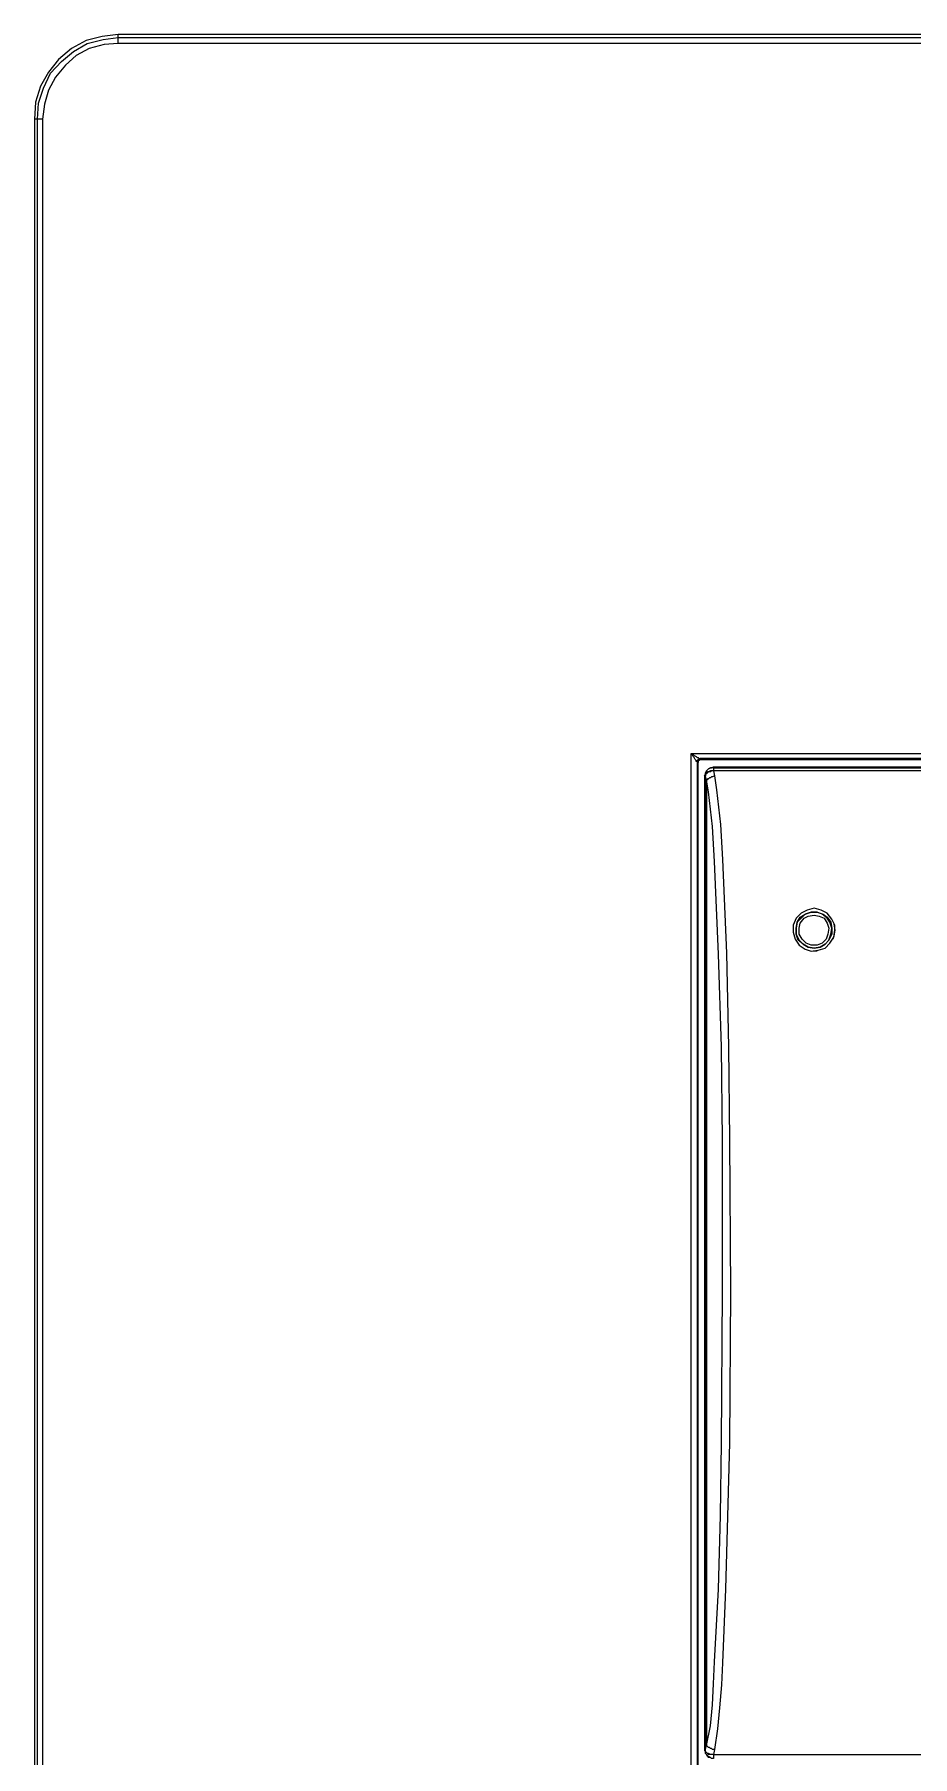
# Model space of a CAD drawing. Header units: centimetres. Extents: x -12.5 to 12.5, y -6.1 to 6.1.
# Drawn here: x -2.24 to 0.87, y 0.01 to 6.11 of the extents above; entities that cross this region are included whole.
import ezdxf

# ---------------------------------------------------------------- set-up
doc = ezdxf.new("R2010")
doc.units = ezdxf.units.CM
doc.header["$MEASUREMENT"] = 0
doc.layers.add('Camada 1', color=7, linetype='Continuous')

msp = doc.modelspace()

# ---------------------------------------------------------------- linework, layer by layer
at = {"layer": 'Camada 1', "color": 251, "lineweight": 9}
for points, knots in [([(-1.9388, 6.11415), (-1.9388, 6.11415), (-1.99526, 6.10709), (-1.99526, 6.10709), (-1.99526, 6.10709), (-2.05174, 6.09298), (-2.05174, 6.09298), (-2.05174, 6.09298), (-2.10468, 6.06474), (-2.10468, 6.06474), (-2.10468, 6.06474), (-2.15055, 6.02592), (-2.15055, 6.02592), (-2.15055, 6.02592), (-2.18584, 5.98005), (-2.18584, 5.98005), (-2.18584, 5.98005), (-2.21408, 5.93064), (-2.21408, 5.93064), (-2.21408, 5.93064), (-2.23173, 5.87417), (-2.23173, 5.87417), (-2.23173, 5.87417), (-2.23525, 5.81417), (-2.23525, 5.81417)], [0, 0, 0, 0, 0.125, 0.125, 0.125, 0.25, 0.25, 0.25, 0.375, 0.375, 0.375, 0.5, 0.5, 0.5, 0.625, 0.625, 0.625, 0.75, 0.75, 0.75, 0.875, 0.875, 0.875, 1, 1, 1, 1]), ([(-2.22466, 5.81417), (-2.22466, 5.81417), (-2.22113, 5.87064), (-2.22113, 5.87064), (-2.22113, 5.87064), (-2.20348, 5.92357), (-2.20348, 5.92357), (-2.20348, 5.92357), (-2.17878, 5.97651), (-2.17878, 5.97651), (-2.17878, 5.97651), (-2.13996, 6.01886), (-2.13996, 6.01886), (-2.13996, 6.01886), (-2.09761, 6.05415), (-2.09761, 6.05415), (-2.09761, 6.05415), (-2.0482, 6.08238), (-2.0482, 6.08238), (-2.0482, 6.08238), (-1.99174, 6.0965), (-1.99174, 6.0965), (-1.99174, 6.0965), (-1.9388, 6.10356), (-1.9388, 6.10356)], [0, 0, 0, 0, 0.125, 0.125, 0.125, 0.25, 0.25, 0.25, 0.375, 0.375, 0.375, 0.5, 0.5, 0.5, 0.625, 0.625, 0.625, 0.75, 0.75, 0.75, 0.875, 0.875, 0.875, 1, 1, 1, 1]), ([(-1.9388, 6.08238), (-1.9388, 6.08238), (-1.9388, 6.08592), (-1.9388, 6.08592), (-1.9388, 6.08592), (-1.9388, 6.08945), (-1.9388, 6.08945), (-1.9388, 6.08945), (-1.9388, 6.09298), (-1.9388, 6.09298), (-1.9388, 6.09298), (-1.9388, 6.0965), (-1.9388, 6.0965), (-1.9388, 6.0965), (-1.9388, 6.10003), (-1.9388, 6.10003), (-1.9388, 6.10003), (-1.9388, 6.10356), (-1.9388, 6.10356)], [0, 0, 0, 0, 0.1666667, 0.1666667, 0.1666667, 0.3333333, 0.3333333, 0.3333333, 0.5, 0.5, 0.5, 0.6666667, 0.6666667, 0.6666667, 0.8333333, 0.8333333, 0.8333333, 1, 1, 1, 1]), ([(-1.9388, 6.08238), (-1.9388, 6.08238), (-1.98821, 6.07886), (-1.98821, 6.07886), (-1.98821, 6.07886), (-2.04115, 6.06474), (-2.04115, 6.06474), (-2.04115, 6.06474), (-2.08703, 6.04004), (-2.08703, 6.04004), (-2.08703, 6.04004), (-2.12584, 6.00475), (-2.12584, 6.00475), (-2.12584, 6.00475), (-2.16114, 5.9624), (-2.16114, 5.9624), (-2.16114, 5.9624), (-2.18584, 5.91652), (-2.18584, 5.91652), (-2.18584, 5.91652), (-2.19996, 5.86711), (-2.19996, 5.86711), (-2.19996, 5.86711), (-2.20702, 5.81417), (-2.20702, 5.81417)], [0, 0, 0, 0, 0.125, 0.125, 0.125, 0.25, 0.25, 0.25, 0.375, 0.375, 0.375, 0.5, 0.5, 0.5, 0.625, 0.625, 0.625, 0.75, 0.75, 0.75, 0.875, 0.875, 0.875, 1, 1, 1, 1]), ([(-2.20702, 5.81417), (-2.20702, 5.81417), (-2.21055, 5.81417), (-2.21055, 5.81417), (-2.21055, 5.81417), (-2.21408, 5.81417), (-2.21408, 5.81417), (-2.21408, 5.81417), (-2.2176, 5.81417), (-2.2176, 5.81417), (-2.2176, 5.81417), (-2.22113, 5.81417), (-2.22113, 5.81417), (-2.22113, 5.81417), (-2.22466, 5.81417), (-2.22466, 5.81417)], [0, 0, 0, 0, 0.2, 0.2, 0.2, 0.4, 0.4, 0.4, 0.6, 0.6, 0.6, 0.8, 0.8, 0.8, 1, 1, 1, 1]), ([(0.11162, 3.53789), (0.11162, 3.53789), (0.11162, 3.53789), (0.11162, 3.53789), (0.11162, 3.53789), (0.10809, 3.53789), (0.10809, 3.53789), (0.10809, 3.53789), (0.10809, 3.54141), (0.10809, 3.54141), (0.10809, 3.54141), (0.10456, 3.54494), (0.10456, 3.54494), (0.10456, 3.54494), (0.10104, 3.552), (0.10104, 3.552), (0.10104, 3.552), (0.09751, 3.55553), (0.09751, 3.55553), (0.09751, 3.55553), (0.09398, 3.56259), (0.09398, 3.56259), (0.09398, 3.56259), (0.09045, 3.56612), (0.09045, 3.56612)], [0, 0, 0, 0, 0.125, 0.125, 0.125, 0.25, 0.25, 0.25, 0.375, 0.375, 0.375, 0.5, 0.5, 0.5, 0.625, 0.625, 0.625, 0.75, 0.75, 0.75, 0.875, 0.875, 0.875, 1, 1, 1, 1]), ([(0.09045, 3.56612), (0.09045, 3.56612), (0.09751, 3.56259), (0.09751, 3.56259), (0.09751, 3.56259), (0.10104, 3.55906), (0.10104, 3.55906), (0.10104, 3.55906), (0.10809, 3.55553), (0.10809, 3.55553), (0.10809, 3.55553), (0.11162, 3.552), (0.11162, 3.552), (0.11162, 3.552), (0.11516, 3.552), (0.11516, 3.552), (0.11516, 3.552), (0.11868, 3.54847), (0.11868, 3.54847), (0.11868, 3.54847), (0.12221, 3.54847), (0.12221, 3.54847)], [0, 0, 0, 0, 0.1428571, 0.1428571, 0.1428571, 0.2857143, 0.2857143, 0.2857143, 0.4285714, 0.4285714, 0.4285714, 0.5714286, 0.5714286, 0.5714286, 0.7142857, 0.7142857, 0.7142857, 0.8571429, 0.8571429, 0.8571429, 1, 1, 1, 1]), ([(0.12221, 3.54847), (0.12221, 3.54847), (0.11868, 3.54494), (0.11868, 3.54494), (0.11868, 3.54494), (0.11516, 3.54494), (0.11516, 3.54494), (0.11516, 3.54494), (0.11162, 3.54141), (0.11162, 3.54141), (0.11162, 3.54141), (0.11162, 3.53789), (0.11162, 3.53789)], [0, 0, 0, 0, 0.25, 0.25, 0.25, 0.5, 0.5, 0.5, 0.75, 0.75, 0.75, 1, 1, 1, 1]), ([(0.12221, 3.54494), (0.12221, 3.54494), (0.12221, 3.54494), (0.12221, 3.54494), (0.12221, 3.54494), (0.11868, 3.54141), (0.11868, 3.54141), (0.11868, 3.54141), (0.11516, 3.54141), (0.11516, 3.54141), (0.11516, 3.54141), (0.11516, 3.53789), (0.11516, 3.53789), (0.11516, 3.53789), (0.11516, 3.53436), (0.11516, 3.53436)], [0, 0, 0, 0, 0.2, 0.2, 0.2, 0.4, 0.4, 0.4, 0.6, 0.6, 0.6, 0.8, 0.8, 0.8, 1, 1, 1, 1]), ([(0.13706, 3.48713), (0.13706, 3.48713), (0.14059, 3.49419), (0.14059, 3.49419), (0.14059, 3.49419), (0.14059, 3.49772), (0.14059, 3.49772), (0.14059, 3.49772), (0.14412, 3.50477), (0.14412, 3.50477), (0.14412, 3.50477), (0.14764, 3.5083), (0.14764, 3.5083), (0.14764, 3.5083), (0.15117, 3.51183), (0.15117, 3.51183), (0.15117, 3.51183), (0.15823, 3.51535), (0.15823, 3.51535), (0.15823, 3.51535), (0.16176, 3.51535), (0.16176, 3.51535), (0.16176, 3.51535), (0.16881, 3.51888), (0.16881, 3.51888)], [0, 0, 0, 0, 0.125, 0.125, 0.125, 0.25, 0.25, 0.25, 0.375, 0.375, 0.375, 0.5, 0.5, 0.5, 0.625, 0.625, 0.625, 0.75, 0.75, 0.75, 0.875, 0.875, 0.875, 1, 1, 1, 1]), ([(0.16881, 3.51535), (0.16881, 3.51535), (0.16176, 3.51535), (0.16176, 3.51535), (0.16176, 3.51535), (0.15823, 3.51535), (0.15823, 3.51535), (0.15823, 3.51535), (0.15117, 3.51183), (0.15117, 3.51183), (0.15117, 3.51183), (0.14764, 3.5083), (0.14764, 3.5083), (0.14764, 3.5083), (0.14412, 3.50477), (0.14412, 3.50477), (0.14412, 3.50477), (0.14059, 3.49772), (0.14059, 3.49772), (0.14059, 3.49772), (0.14059, 3.49419), (0.14059, 3.49419), (0.14059, 3.49419), (0.14059, 3.48713), (0.14059, 3.48713)], [0, 0, 0, 0, 0.125, 0.125, 0.125, 0.25, 0.25, 0.25, 0.375, 0.375, 0.375, 0.5, 0.5, 0.5, 0.625, 0.625, 0.625, 0.75, 0.75, 0.75, 0.875, 0.875, 0.875, 1, 1, 1, 1]), ([(0.16881, 3.50477), (0.16881, 3.50477), (0.16176, 3.50477), (0.16176, 3.50477), (0.16176, 3.50477), (0.15823, 3.50124), (0.15823, 3.50124), (0.15823, 3.50124), (0.15117, 3.50124), (0.15117, 3.50124), (0.15117, 3.50124), (0.14764, 3.49772), (0.14764, 3.49772), (0.14764, 3.49772), (0.14412, 3.49419), (0.14412, 3.49419), (0.14412, 3.49419), (0.14059, 3.49419), (0.14059, 3.49419), (0.14059, 3.49419), (0.14059, 3.49066), (0.14059, 3.49066), (0.14059, 3.49066), (0.14059, 3.48713), (0.14059, 3.48713)], [0, 0, 0, 0, 0.125, 0.125, 0.125, 0.25, 0.25, 0.25, 0.375, 0.375, 0.375, 0.5, 0.5, 0.5, 0.625, 0.625, 0.625, 0.75, 0.75, 0.75, 0.875, 0.875, 0.875, 1, 1, 1, 1]), ([(0.16881, 3.50477), (0.16881, 3.50477), (0.16176, 3.50477), (0.16176, 3.50477), (0.16176, 3.50477), (0.15823, 3.50477), (0.15823, 3.50477), (0.15823, 3.50477), (0.15117, 3.50124), (0.15117, 3.50124), (0.15117, 3.50124), (0.14764, 3.50124), (0.14764, 3.50124), (0.14764, 3.50124), (0.14412, 3.49772), (0.14412, 3.49772), (0.14412, 3.49772), (0.14059, 3.49419), (0.14059, 3.49419), (0.14059, 3.49419), (0.14059, 3.49066), (0.14059, 3.49066), (0.14059, 3.49066), (0.14059, 3.48713), (0.14059, 3.48713)], [0, 0, 0, 0, 0.125, 0.125, 0.125, 0.25, 0.25, 0.25, 0.375, 0.375, 0.375, 0.5, 0.5, 0.5, 0.625, 0.625, 0.625, 0.75, 0.75, 0.75, 0.875, 0.875, 0.875, 1, 1, 1, 1]), ([(0.17234, 3.48713), (0.17234, 3.48713), (0.16528, 3.4836), (0.16528, 3.4836), (0.16528, 3.4836), (0.16176, 3.4836), (0.16176, 3.4836), (0.16176, 3.4836), (0.15823, 3.48008), (0.15823, 3.48008), (0.15823, 3.48008), (0.1547, 3.48008), (0.1547, 3.48008), (0.1547, 3.48008), (0.15117, 3.47655), (0.15117, 3.47655), (0.15117, 3.47655), (0.14764, 3.47655), (0.14764, 3.47655), (0.14764, 3.47655), (0.14764, 3.47302), (0.14764, 3.47302), (0.14764, 3.47302), (0.14412, 3.47302), (0.14412, 3.47302)], [0, 0, 0, 0, 0.125, 0.125, 0.125, 0.25, 0.25, 0.25, 0.375, 0.375, 0.375, 0.5, 0.5, 0.5, 0.625, 0.625, 0.625, 0.75, 0.75, 0.75, 0.875, 0.875, 0.875, 1, 1, 1, 1]), ([(0.16881, 3.51535), (0.16881, 3.51535), (0.16881, 3.51535), (0.16881, 3.51535), (0.16881, 3.51535), (0.16881, 3.51183), (0.16881, 3.51183), (0.16881, 3.51183), (0.16881, 3.5083), (0.16881, 3.5083), (0.16881, 3.5083), (0.16881, 3.50477), (0.16881, 3.50477)], [0, 0, 0, 0, 0.25, 0.25, 0.25, 0.5, 0.5, 0.5, 0.75, 0.75, 0.75, 1, 1, 1, 1]), ([(0.17234, 3.48713), (0.17234, 3.48713), (0.17939, 3.43774), (0.17939, 3.43774), (0.17939, 3.43774), (0.1935, 3.31427), (0.1935, 3.31427), (0.1935, 3.31427), (0.20056, 3.1908), (0.20056, 3.1908), (0.20056, 3.1908), (0.21467, 2.85919), (0.21467, 2.85919), (0.21467, 2.85919), (0.22173, 2.52758), (0.22173, 2.52758), (0.22173, 2.52758), (0.22525, 2.19596), (0.22525, 2.19596), (0.22525, 2.19596), (0.22878, 1.65974), (0.22878, 1.65974), (0.22878, 1.65974), (0.22525, 1.12352), (0.22525, 1.12352), (0.22525, 1.12352), (0.2182, 0.86246), (0.2182, 0.86246), (0.2182, 0.86246), (0.21114, 0.60494), (0.21114, 0.60494), (0.21114, 0.60494), (0.20056, 0.34388), (0.20056, 0.34388), (0.20056, 0.34388), (0.19703, 0.26627), (0.19703, 0.26627), (0.19703, 0.26627), (0.18998, 0.18513), (0.18998, 0.18513), (0.18998, 0.18513), (0.18292, 0.11105), (0.18292, 0.11105), (0.18292, 0.11105), (0.17234, 0.03697), (0.17234, 0.03697)], [0, 0, 0, 0, 0.0666667, 0.0666667, 0.0666667, 0.1333333, 0.1333333, 0.1333333, 0.2, 0.2, 0.2, 0.2666667, 0.2666667, 0.2666667, 0.3333333, 0.3333333, 0.3333333, 0.4, 0.4, 0.4, 0.4666667, 0.4666667, 0.4666667, 0.5333333, 0.5333333, 0.5333333, 0.6, 0.6, 0.6, 0.6666667, 0.6666667, 0.6666667, 0.7333333, 0.7333333, 0.7333333, 0.8, 0.8, 0.8, 0.8666667, 0.8666667, 0.8666667, 0.9333333, 0.9333333, 0.9333333, 1, 1, 1, 1]), ([(0.14412, 0.05108), (0.14412, 0.05108), (0.15823, 0.12163), (0.15823, 0.12163), (0.15823, 0.12163), (0.16528, 0.19572), (0.16528, 0.19572), (0.16528, 0.19572), (0.16881, 0.2698), (0.16881, 0.2698), (0.16881, 0.2698), (0.17234, 0.34741), (0.17234, 0.34741), (0.17234, 0.34741), (0.18645, 0.60494), (0.18645, 0.60494), (0.18645, 0.60494), (0.1935, 0.86599), (0.1935, 0.86599), (0.1935, 0.86599), (0.19703, 1.12352), (0.19703, 1.12352), (0.19703, 1.12352), (0.20056, 1.65974), (0.20056, 1.65974), (0.20056, 1.65974), (0.20056, 2.19596), (0.20056, 2.19596), (0.20056, 2.19596), (0.19703, 2.52758), (0.19703, 2.52758), (0.19703, 2.52758), (0.18645, 2.85566), (0.18645, 2.85566), (0.18645, 2.85566), (0.17234, 3.18374), (0.17234, 3.18374), (0.17234, 3.18374), (0.16528, 3.30721), (0.16528, 3.30721), (0.16528, 3.30721), (0.15117, 3.43069), (0.15117, 3.43069), (0.15117, 3.43069), (0.14412, 3.47302), (0.14412, 3.47302)], [0, 0, 0, 0, 0.0666667, 0.0666667, 0.0666667, 0.1333333, 0.1333333, 0.1333333, 0.2, 0.2, 0.2, 0.2666667, 0.2666667, 0.2666667, 0.3333333, 0.3333333, 0.3333333, 0.4, 0.4, 0.4, 0.4666667, 0.4666667, 0.4666667, 0.5333333, 0.5333333, 0.5333333, 0.6, 0.6, 0.6, 0.6666667, 0.6666667, 0.6666667, 0.7333333, 0.7333333, 0.7333333, 0.8, 0.8, 0.8, 0.8666667, 0.8666667, 0.8666667, 0.9333333, 0.9333333, 0.9333333, 1, 1, 1, 1]), ([(0.5992, 2.94033), (0.5992, 2.94033), (0.59567, 2.91563), (0.59567, 2.91563), (0.59567, 2.91563), (0.58156, 2.89447), (0.58156, 2.89447), (0.58156, 2.89447), (0.56392, 2.87683), (0.56392, 2.87683), (0.56392, 2.87683), (0.53923, 2.86977), (0.53923, 2.86977), (0.53923, 2.86977), (0.51453, 2.86624), (0.51453, 2.86624), (0.51453, 2.86624), (0.49337, 2.8733), (0.49337, 2.8733), (0.49337, 2.8733), (0.4722, 2.88741), (0.4722, 2.88741), (0.4722, 2.88741), (0.45809, 2.90858), (0.45809, 2.90858), (0.45809, 2.90858), (0.45103, 2.93327), (0.45103, 2.93327), (0.45103, 2.93327), (0.45103, 2.95797), (0.45103, 2.95797), (0.45103, 2.95797), (0.46162, 2.98266), (0.46162, 2.98266), (0.46162, 2.98266), (0.47926, 3.0003), (0.47926, 3.0003), (0.47926, 3.0003), (0.50042, 3.01088), (0.50042, 3.01088), (0.50042, 3.01088), (0.52512, 3.01794), (0.52512, 3.01794), (0.52512, 3.01794), (0.54981, 3.01088), (0.54981, 3.01088), (0.54981, 3.01088), (0.57098, 3.0003), (0.57098, 3.0003), (0.57098, 3.0003), (0.58862, 2.97913), (0.58862, 2.97913), (0.58862, 2.97913), (0.5992, 2.95797), (0.5992, 2.95797), (0.5992, 2.95797), (0.5992, 2.94033), (0.5992, 2.94033)], [0, 0, 0, 0, 0.0526316, 0.0526316, 0.0526316, 0.1052632, 0.1052632, 0.1052632, 0.1578947, 0.1578947, 0.1578947, 0.2105263, 0.2105263, 0.2105263, 0.2631579, 0.2631579, 0.2631579, 0.3157895, 0.3157895, 0.3157895, 0.3684211, 0.3684211, 0.3684211, 0.4210526, 0.4210526, 0.4210526, 0.4736842, 0.4736842, 0.4736842, 0.5263158, 0.5263158, 0.5263158, 0.5789474, 0.5789474, 0.5789474, 0.6315789, 0.6315789, 0.6315789, 0.6842105, 0.6842105, 0.6842105, 0.7368421, 0.7368421, 0.7368421, 0.7894737, 0.7894737, 0.7894737, 0.8421053, 0.8421053, 0.8421053, 0.8947368, 0.8947368, 0.8947368, 0.9473684, 0.9473684, 0.9473684, 1, 1, 1, 1]), ([(0.52512, 2.87683), (0.52512, 2.87683), (0.50395, 2.88035), (0.50395, 2.88035), (0.50395, 2.88035), (0.48631, 2.89094), (0.48631, 2.89094), (0.48631, 2.89094), (0.4722, 2.90505), (0.4722, 2.90505), (0.4722, 2.90505), (0.46162, 2.92621), (0.46162, 2.92621), (0.46162, 2.92621), (0.46162, 2.94738), (0.46162, 2.94738), (0.46162, 2.94738), (0.46514, 2.96855), (0.46514, 2.96855), (0.46514, 2.96855), (0.47926, 2.98266), (0.47926, 2.98266), (0.47926, 2.98266), (0.49337, 2.99677), (0.49337, 2.99677), (0.49337, 2.99677), (0.51453, 3.00383), (0.51453, 3.00383), (0.51453, 3.00383), (0.5357, 3.00383), (0.5357, 3.00383), (0.5357, 3.00383), (0.55334, 2.99677), (0.55334, 2.99677), (0.55334, 2.99677), (0.57098, 2.98266), (0.57098, 2.98266), (0.57098, 2.98266), (0.58156, 2.96855), (0.58156, 2.96855), (0.58156, 2.96855), (0.58862, 2.94738), (0.58862, 2.94738), (0.58862, 2.94738), (0.58509, 2.92621), (0.58509, 2.92621), (0.58509, 2.92621), (0.57803, 2.90505), (0.57803, 2.90505), (0.57803, 2.90505), (0.56392, 2.89094), (0.56392, 2.89094), (0.56392, 2.89094), (0.54628, 2.88035), (0.54628, 2.88035), (0.54628, 2.88035), (0.52512, 2.87683), (0.52512, 2.87683)], [0, 0, 0, 0, 0.0526316, 0.0526316, 0.0526316, 0.1052632, 0.1052632, 0.1052632, 0.1578947, 0.1578947, 0.1578947, 0.2105263, 0.2105263, 0.2105263, 0.2631579, 0.2631579, 0.2631579, 0.3157895, 0.3157895, 0.3157895, 0.3684211, 0.3684211, 0.3684211, 0.4210526, 0.4210526, 0.4210526, 0.4736842, 0.4736842, 0.4736842, 0.5263158, 0.5263158, 0.5263158, 0.5789474, 0.5789474, 0.5789474, 0.6315789, 0.6315789, 0.6315789, 0.6842105, 0.6842105, 0.6842105, 0.7368421, 0.7368421, 0.7368421, 0.7894737, 0.7894737, 0.7894737, 0.8421053, 0.8421053, 0.8421053, 0.8947368, 0.8947368, 0.8947368, 0.9473684, 0.9473684, 0.9473684, 1, 1, 1, 1]), ([(0.52512, 2.87683), (0.52512, 2.87683), (0.54628, 2.88035), (0.54628, 2.88035), (0.54628, 2.88035), (0.56392, 2.89094), (0.56392, 2.89094), (0.56392, 2.89094), (0.57803, 2.90505), (0.57803, 2.90505), (0.57803, 2.90505), (0.58862, 2.92621), (0.58862, 2.92621), (0.58862, 2.92621), (0.58862, 2.94738), (0.58862, 2.94738), (0.58862, 2.94738), (0.58509, 2.96855), (0.58509, 2.96855), (0.58509, 2.96855), (0.57098, 2.98619), (0.57098, 2.98619), (0.57098, 2.98619), (0.55687, 2.99677), (0.55687, 2.99677), (0.55687, 2.99677), (0.5357, 3.00383), (0.5357, 3.00383), (0.5357, 3.00383), (0.51453, 3.00383), (0.51453, 3.00383), (0.51453, 3.00383), (0.49337, 2.99677), (0.49337, 2.99677), (0.49337, 2.99677), (0.47573, 2.98619), (0.47573, 2.98619), (0.47573, 2.98619), (0.46514, 2.96855), (0.46514, 2.96855), (0.46514, 2.96855), (0.46162, 2.94738), (0.46162, 2.94738), (0.46162, 2.94738), (0.46162, 2.92621), (0.46162, 2.92621), (0.46162, 2.92621), (0.46867, 2.90505), (0.46867, 2.90505), (0.46867, 2.90505), (0.48631, 2.89094), (0.48631, 2.89094), (0.48631, 2.89094), (0.50395, 2.88035), (0.50395, 2.88035), (0.50395, 2.88035), (0.52512, 2.87683), (0.52512, 2.87683)], [0, 0, 0, 0, 0.0526316, 0.0526316, 0.0526316, 0.1052632, 0.1052632, 0.1052632, 0.1578947, 0.1578947, 0.1578947, 0.2105263, 0.2105263, 0.2105263, 0.2631579, 0.2631579, 0.2631579, 0.3157895, 0.3157895, 0.3157895, 0.3684211, 0.3684211, 0.3684211, 0.4210526, 0.4210526, 0.4210526, 0.4736842, 0.4736842, 0.4736842, 0.5263158, 0.5263158, 0.5263158, 0.5789474, 0.5789474, 0.5789474, 0.6315789, 0.6315789, 0.6315789, 0.6842105, 0.6842105, 0.6842105, 0.7368421, 0.7368421, 0.7368421, 0.7894737, 0.7894737, 0.7894737, 0.8421053, 0.8421053, 0.8421053, 0.8947368, 0.8947368, 0.8947368, 0.9473684, 0.9473684, 0.9473684, 1, 1, 1, 1]), ([(0.52512, 2.99324), (0.52512, 2.99324), (0.50395, 2.98971), (0.50395, 2.98971), (0.50395, 2.98971), (0.48984, 2.98266), (0.48984, 2.98266), (0.48984, 2.98266), (0.47573, 2.96502), (0.47573, 2.96502), (0.47573, 2.96502), (0.4722, 2.94738), (0.4722, 2.94738), (0.4722, 2.94738), (0.4722, 2.92621), (0.4722, 2.92621), (0.4722, 2.92621), (0.48278, 2.90858), (0.48278, 2.90858), (0.48278, 2.90858), (0.49689, 2.89447), (0.49689, 2.89447), (0.49689, 2.89447), (0.51453, 2.88741), (0.51453, 2.88741), (0.51453, 2.88741), (0.5357, 2.88741), (0.5357, 2.88741), (0.5357, 2.88741), (0.55334, 2.89447), (0.55334, 2.89447), (0.55334, 2.89447), (0.56745, 2.90858), (0.56745, 2.90858), (0.56745, 2.90858), (0.5745, 2.92621), (0.5745, 2.92621), (0.5745, 2.92621), (0.57803, 2.94738), (0.57803, 2.94738), (0.57803, 2.94738), (0.57098, 2.96502), (0.57098, 2.96502), (0.57098, 2.96502), (0.56039, 2.98266), (0.56039, 2.98266), (0.56039, 2.98266), (0.54275, 2.98971), (0.54275, 2.98971), (0.54275, 2.98971), (0.52512, 2.99324), (0.52512, 2.99324)], [0, 0, 0, 0, 0.0588235, 0.0588235, 0.0588235, 0.1176471, 0.1176471, 0.1176471, 0.1764706, 0.1764706, 0.1764706, 0.2352941, 0.2352941, 0.2352941, 0.2941176, 0.2941176, 0.2941176, 0.3529412, 0.3529412, 0.3529412, 0.4117647, 0.4117647, 0.4117647, 0.4705882, 0.4705882, 0.4705882, 0.5294118, 0.5294118, 0.5294118, 0.5882353, 0.5882353, 0.5882353, 0.6470588, 0.6470588, 0.6470588, 0.7058824, 0.7058824, 0.7058824, 0.7647059, 0.7647059, 0.7647059, 0.8235294, 0.8235294, 0.8235294, 0.8823529, 0.8823529, 0.8823529, 0.9411765, 0.9411765, 0.9411765, 1, 1, 1, 1]), ([(0.59567, 2.96149), (0.59567, 2.96149), (0.5992, 2.94033), (0.5992, 2.94033), (0.5992, 2.94033), (0.59567, 2.91916), (0.59567, 2.91916), (0.59567, 2.91916), (0.59214, 2.90858), (0.59214, 2.90858)], [0, 0, 0, 0, 0.3333333, 0.3333333, 0.3333333, 0.6666667, 0.6666667, 0.6666667, 1, 1, 1, 1]), ([(0.16881, 0.00522), (0.16881, 0.00522), (0.16176, 0.00522), (0.16176, 0.00522), (0.16176, 0.00522), (0.15823, 0.00874), (0.15823, 0.00874), (0.15823, 0.00874), (0.15117, 0.00874), (0.15117, 0.00874), (0.15117, 0.00874), (0.14764, 0.01227), (0.14764, 0.01227), (0.14764, 0.01227), (0.14412, 0.01933), (0.14412, 0.01933), (0.14412, 0.01933), (0.14059, 0.02285), (0.14059, 0.02285), (0.14059, 0.02285), (0.14059, 0.02991), (0.14059, 0.02991), (0.14059, 0.02991), (0.13706, 0.03344), (0.13706, 0.03344)], [0, 0, 0, 0, 0.125, 0.125, 0.125, 0.25, 0.25, 0.25, 0.375, 0.375, 0.375, 0.5, 0.5, 0.5, 0.625, 0.625, 0.625, 0.75, 0.75, 0.75, 0.875, 0.875, 0.875, 1, 1, 1, 1]), ([(0.16881, 0.01933), (0.16881, 0.01933), (0.16176, 0.01933), (0.16176, 0.01933), (0.16176, 0.01933), (0.15823, 0.01933), (0.15823, 0.01933), (0.15823, 0.01933), (0.15117, 0.02285), (0.15117, 0.02285), (0.15117, 0.02285), (0.14764, 0.02285), (0.14764, 0.02285), (0.14764, 0.02285), (0.14412, 0.02638), (0.14412, 0.02638), (0.14412, 0.02638), (0.14059, 0.02991), (0.14059, 0.02991), (0.14059, 0.02991), (0.14059, 0.03344), (0.14059, 0.03344), (0.14059, 0.03344), (0.14059, 0.03697), (0.14059, 0.03697)], [0, 0, 0, 0, 0.125, 0.125, 0.125, 0.25, 0.25, 0.25, 0.375, 0.375, 0.375, 0.5, 0.5, 0.5, 0.625, 0.625, 0.625, 0.75, 0.75, 0.75, 0.875, 0.875, 0.875, 1, 1, 1, 1]), ([(0.16881, 0.01933), (0.16881, 0.01933), (0.16176, 0.01933), (0.16176, 0.01933), (0.16176, 0.01933), (0.15823, 0.01933), (0.15823, 0.01933), (0.15823, 0.01933), (0.15117, 0.01933), (0.15117, 0.01933), (0.15117, 0.01933), (0.14764, 0.02285), (0.14764, 0.02285), (0.14764, 0.02285), (0.14412, 0.02638), (0.14412, 0.02638), (0.14412, 0.02638), (0.14059, 0.02991), (0.14059, 0.02991), (0.14059, 0.02991), (0.14059, 0.03344), (0.14059, 0.03344), (0.14059, 0.03344), (0.14059, 0.03697), (0.14059, 0.03697)], [0, 0, 0, 0, 0.125, 0.125, 0.125, 0.25, 0.25, 0.25, 0.375, 0.375, 0.375, 0.5, 0.5, 0.5, 0.625, 0.625, 0.625, 0.75, 0.75, 0.75, 0.875, 0.875, 0.875, 1, 1, 1, 1]), ([(0.16881, 0.00522), (0.16881, 0.00522), (0.16176, 0.00522), (0.16176, 0.00522), (0.16176, 0.00522), (0.15823, 0.00874), (0.15823, 0.00874), (0.15823, 0.00874), (0.15117, 0.01227), (0.15117, 0.01227), (0.15117, 0.01227), (0.14764, 0.0158), (0.14764, 0.0158), (0.14764, 0.0158), (0.14412, 0.01933), (0.14412, 0.01933), (0.14412, 0.01933), (0.14059, 0.02285), (0.14059, 0.02285), (0.14059, 0.02285), (0.14059, 0.02991), (0.14059, 0.02991), (0.14059, 0.02991), (0.14059, 0.03697), (0.14059, 0.03697)], [0, 0, 0, 0, 0.125, 0.125, 0.125, 0.25, 0.25, 0.25, 0.375, 0.375, 0.375, 0.5, 0.5, 0.5, 0.625, 0.625, 0.625, 0.75, 0.75, 0.75, 0.875, 0.875, 0.875, 1, 1, 1, 1]), ([(0.17234, 0.03697), (0.17234, 0.03697), (0.16528, 0.03697), (0.16528, 0.03697), (0.16528, 0.03697), (0.16176, 0.04049), (0.16176, 0.04049), (0.16176, 0.04049), (0.15823, 0.04049), (0.15823, 0.04049), (0.15823, 0.04049), (0.1547, 0.04402), (0.1547, 0.04402), (0.1547, 0.04402), (0.15117, 0.04402), (0.15117, 0.04402), (0.15117, 0.04402), (0.14764, 0.04755), (0.14764, 0.04755), (0.14764, 0.04755), (0.14412, 0.05108), (0.14412, 0.05108)], [0, 0, 0, 0, 0.1428571, 0.1428571, 0.1428571, 0.2857143, 0.2857143, 0.2857143, 0.4285714, 0.4285714, 0.4285714, 0.5714286, 0.5714286, 0.5714286, 0.7142857, 0.7142857, 0.7142857, 0.8571429, 0.8571429, 0.8571429, 1, 1, 1, 1]), ([(0.16881, 0.01933), (0.16881, 0.01933), (0.16881, 0.0158), (0.16881, 0.0158), (0.16881, 0.0158), (0.16881, 0.01227), (0.16881, 0.01227), (0.16881, 0.01227), (0.16881, 0.00874), (0.16881, 0.00874), (0.16881, 0.00874), (0.16881, 0.00522), (0.16881, 0.00522)], [0, 0, 0, 0, 0.25, 0.25, 0.25, 0.5, 0.5, 0.5, 0.75, 0.75, 0.75, 1, 1, 1, 1])]:
    msp.add_open_spline(points, degree=3, knots=knots, dxfattribs=at)
for points in [[(-1.9388, 6.10356), (-1.9388, 6.10356), (-1.9388, 6.11415), (-1.9388, 6.11415)], [(5.98411, 6.11415), (5.98411, 6.11415), (-1.9388, 6.11415), (-1.9388, 6.11415)], [(-1.9388, 6.10356), (-1.9388, 6.10356), (5.98411, 6.10356), (5.98411, 6.10356)], [(5.98411, 6.08238), (5.98411, 6.08238), (-1.9388, 6.08238), (-1.9388, 6.08238)], [(-2.23525, 5.81417), (-2.23525, 5.81417), (-2.23525, -5.82844), (-2.23525, -5.82844)], [(-2.22466, 5.81417), (-2.22466, 5.81417), (-2.23525, 5.81417), (-2.23525, 5.81417)], [(-2.22466, -5.82844), (-2.22466, -5.82844), (-2.22466, 5.81417), (-2.22466, 5.81417)], [(-2.20702, 5.81417), (-2.20702, 5.81417), (-2.20702, -5.82844), (-2.20702, -5.82844)], [(0.09045, 3.56612), (0.09045, 3.56612), (3.95838, 3.56612), (3.95838, 3.56612)], [(0.09045, -3.5839), (0.09045, -3.5839), (0.09045, 3.56612), (0.09045, 3.56612)], [(3.92662, 3.54847), (3.92662, 3.54847), (0.12221, 3.54847), (0.12221, 3.54847)], [(0.12221, 3.54847), (0.12221, 3.54847), (0.12221, 3.54494), (0.12221, 3.54494)], [(0.12221, 3.54494), (0.12221, 3.54494), (3.92662, 3.54494), (3.92662, 3.54494)], [(0.11162, 3.53789), (0.11162, 3.53789), (0.11162, -3.55214), (0.11162, -3.55214)], [(0.11516, 3.53436), (0.11516, 3.53436), (0.11162, 3.53789), (0.11162, 3.53789)], [(0.11516, -3.54861), (0.11516, -3.54861), (0.11516, 3.53436), (0.11516, 3.53436)], [(0.14059, 3.48713), (0.14059, 3.48713), (0.13706, 3.48713), (0.13706, 3.48713)], [(0.13706, 3.48713), (0.13706, 3.48713), (0.13706, 0.03344), (0.13706, 0.03344)], [(0.14412, 3.47302), (0.14412, 3.47302), (0.14059, 3.48713), (0.14059, 3.48713)], [(0.14059, 3.48713), (0.14059, 3.48713), (0.14059, 3.48713), (0.14059, 3.48713)], [(0.14059, 0.03697), (0.14059, 0.03697), (0.14059, 3.48713), (0.14059, 3.48713)], [(0.16881, 3.51888), (0.16881, 3.51888), (0.16881, 3.51535), (0.16881, 3.51535)], [(0.16881, 3.51888), (0.16881, 3.51888), (3.88003, 3.51888), (3.88003, 3.51888)], [(0.16881, 3.51535), (0.16881, 3.51535), (3.88003, 3.51535), (3.88003, 3.51535)], [(0.16881, 3.50477), (0.16881, 3.50477), (0.17234, 3.48713), (0.17234, 3.48713)], [(0.16881, 3.50477), (0.16881, 3.50477), (0.16881, 3.50477), (0.16881, 3.50477)], [(3.88003, 3.50477), (3.88003, 3.50477), (0.16881, 3.50477), (0.16881, 3.50477)], [(0.14412, 3.47302), (0.14412, 3.47302), (0.14412, 0.05108), (0.14412, 0.05108)], [(0.52512, 2.86624), (0.52512, 2.86624), (0.52159, 2.86624), (0.52159, 2.86624)], [(0.5357, 2.86624), (0.5357, 2.86624), (0.52512, 2.86624), (0.52512, 2.86624)], [(0.13706, 0.03344), (0.13706, 0.03344), (0.14059, 0.03697), (0.14059, 0.03697)], [(0.14059, 0.03697), (0.14059, 0.03697), (0.14412, 0.05108), (0.14412, 0.05108)], [(0.14059, 0.03697), (0.14059, 0.03697), (0.14059, 0.03697), (0.14059, 0.03697)], [(0.17234, 0.03697), (0.17234, 0.03697), (0.16881, 0.01933), (0.16881, 0.01933)], [(0.16881, 0.01933), (0.16881, 0.01933), (3.88003, 0.01933), (3.88003, 0.01933)], [(0.16881, 0.01933), (0.16881, 0.01933), (0.16881, 0.01933), (0.16881, 0.01933)]]:
    msp.add_open_spline(points, degree=3, dxfattribs=at)

doc.saveas('drawing.dxf')
